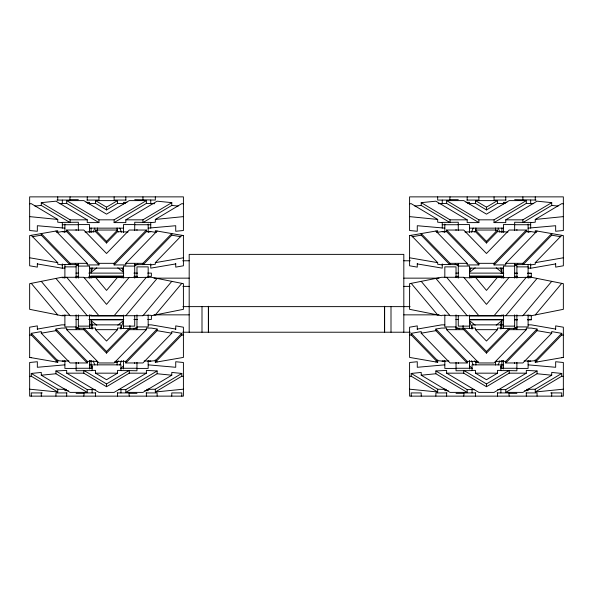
<?xml version="1.0" encoding="UTF-8"?>
<svg xmlns="http://www.w3.org/2000/svg" width="593" height="593" viewBox="0 0 593 593"><rect width="100%" height="100%" fill="white"/><g stroke="black" fill="none" stroke-linecap="round" stroke-linejoin="round"><path stroke-width="0.89" d="M92.567 267.984L91.114 272.335L96.807 267.814M470.946 267.984L469.486 272.335L475.186 267.814M500.433 325.016L501.886 320.665L496.193 325.186M93.138 232.182L94.821 228.075M119.801 364.925L121.491 360.818M471.509 232.182L473.199 228.075M498.179 364.925L499.862 360.818M70.115 196.869L69.759 200.078L56.898 200.078M41.28 281.356L70.115 315.721L142.95 315.721L143.313 315.291L150.741 315.291L151.385 315.721L183.415 309.316L183.415 283.684L151.385 277.279L120.95 277.709L120.95 277.279L92.115 277.279L92.115 277.709L84.176 277.709M83.813 396.131L84.176 392.922L95.799 392.922M450.05 196.869L449.687 200.078L437.678 200.078L437.678 196.869M527.978 315.721L531.313 315.721L563.35 309.316L563.35 283.684L531.313 277.279L500.885 277.709L500.885 277.279L472.05 277.279L472.05 277.709L464.104 277.709M421.215 281.356L450.05 315.721L522.885 315.721L523.241 315.291L530.676 315.291L530.676 315.721M463.748 396.131L464.104 392.922L475.734 392.922M117.547 277.279L106.532 290.4L95.525 277.279M129.252 277.279L106.532 304.357L83.813 277.279L61.687 277.279L29.65 283.684L29.65 309.316L61.687 315.721L65.022 315.721M114.115 315.721L146.375 277.279M125.827 315.721L157.123 278.428M142.95 315.721L171.785 281.356M155.322 314.935L181.806 283.365M497.475 277.279L486.468 290.4L475.453 277.279M509.187 277.279L486.468 304.357L463.748 277.279L441.615 277.279L409.585 283.684L409.585 309.316L441.615 315.721L442.259 315.291L449.687 315.291M494.051 315.721L526.31 277.279M505.762 315.721L537.058 278.428M522.885 315.721L551.72 281.356M535.257 314.935L561.741 283.365M106.532 243.004L106.532 241.403L117.547 230.04L95.525 230.04L95.525 231.641L106.532 243.004L117.547 231.641L117.547 230.04M157.123 231.033L125.827 263.329L125.827 264.93L114.115 264.93L114.115 263.329L146.375 230.04L129.252 230.04L106.532 253.493L83.813 230.04L66.69 230.04L66.69 231.641L98.949 264.93L87.238 264.93L87.238 263.329L55.942 231.033M114.115 264.93L146.375 231.641L146.375 230.04M142.95 264.715L142.95 263.329L171.785 233.575L171.785 235.176L143.313 264.56L134.722 264.715M55.942 361.967L57.862 359.988M150.741 264.93L155.322 264.248L155.322 262.647L181.806 235.31L183.415 235.591L183.415 265.79L175.728 267.124L175.728 263.44M120.95 328.07L117.547 328.07L117.547 329.671L106.532 341.034L95.525 329.671L95.525 328.07L92.115 328.07M76.104 328.285L83.813 328.285L83.813 329.671L106.532 353.117L106.532 351.516L128.896 328.44L136.968 328.285M106.532 353.117L129.252 329.671L129.252 328.285M181.806 333.34L155.322 360.677L155.322 362.279L181.806 334.941L181.806 333.34L171.785 331.598L171.785 333.199L142.95 362.96L125.827 362.96L157.123 330.664L157.123 329.063L151.385 328.07L146.375 328.07L146.375 329.671L114.115 362.96L98.949 362.96L66.69 329.671L66.69 328.07L61.687 328.07L55.942 329.063L55.942 330.664L87.238 362.96L70.115 362.96L41.28 333.199L41.28 331.598L31.259 333.34L31.259 334.941L57.743 362.279L57.743 360.677L31.259 333.34M125.827 362.96L125.827 361.359L157.123 329.063M486.468 243.004L486.468 241.403L497.475 230.04L475.453 230.04L475.453 231.641L486.468 243.004L497.475 231.641L497.475 230.04M537.058 231.033L505.762 263.329L505.762 264.93L494.051 264.93L494.051 263.329L526.31 230.04L509.187 230.04L486.468 253.493L463.748 230.04L446.625 230.04L446.625 231.641L478.885 264.93L467.173 264.93L467.173 263.329L435.877 231.033M494.051 264.93L526.31 231.641L526.31 230.04M522.885 264.715L522.885 263.329L551.72 233.575L551.72 235.176L523.241 264.56L514.657 264.715M435.877 361.967L437.797 359.988M530.676 264.93L535.257 264.248L535.257 262.647L561.741 235.31M500.885 328.07L497.475 328.07L497.475 329.671L486.468 341.034L475.453 329.671L475.453 328.07L472.05 328.07M456.032 328.285L463.748 328.285L463.748 329.671L486.468 353.117L486.468 351.516L508.824 328.44L516.896 328.285M486.468 353.117L509.187 329.671L509.187 328.285M561.741 333.34L535.257 360.677L535.257 362.279L561.741 334.941L561.741 333.34L551.72 331.598L551.72 333.199L522.885 362.96L505.762 362.96L537.058 330.664L537.058 329.063L531.313 328.07L526.31 328.07L526.31 329.671L494.051 362.96L478.885 362.96L446.625 329.671L446.625 328.07L441.615 328.07L435.877 329.063L435.877 330.664L467.173 362.96L450.05 362.96L421.215 333.199L421.215 331.598L411.194 333.34L411.194 334.941L437.678 362.279L437.678 360.677L411.194 333.34M505.762 362.96L505.762 361.359L537.058 329.063M114.434 362.241L117.103 362.241L118.385 360.967M474.615 232.033L475.897 230.759L475.897 227.986M496.764 360.967L495.481 362.241L495.481 365.014M120.95 368.171L123.514 365.948M500.603 367.06L501.886 365.948M117.814 325.186L123.514 320.665L120.89 328.492L128.896 328.44M106.532 209.944L106.532 207.172L117.547 200.612L117.547 203.384L106.532 209.944L95.525 203.384L87.705 203.599M114.115 219.833L146.375 200.612L146.375 203.384L114.115 222.605L114.115 219.833L98.949 219.833L66.69 200.612L66.69 203.384L98.949 222.605L98.949 219.833M114.115 222.605L125.827 222.605L125.827 219.833L157.123 201.183L171.785 202.65L171.785 205.423L143.313 222.39L134.722 222.234L134.722 230.618M125.827 219.833L142.95 219.833L171.785 202.65M150.741 222.605L155.322 222.212L155.322 219.44L181.806 203.651L183.415 203.814M120.95 370.395L117.547 370.395L117.547 373.167L106.532 379.728L95.525 373.167L95.525 370.395L92.115 370.395M55.942 370.973L87.238 389.616L87.238 392.388L55.942 373.746L55.942 370.973L66.69 370.395L66.69 373.167L83.813 373.167L106.532 386.71L106.532 383.93L128.896 370.61L136.968 370.766L136.968 362.382M106.532 386.71L129.252 373.167L146.375 373.167L146.375 370.395L157.123 370.973L157.123 373.746L125.827 392.388L125.827 389.616L157.123 370.973M146.375 373.167L114.115 392.388L98.949 392.388L66.69 373.167M181.806 373.442L155.322 389.223L155.322 391.995L181.806 376.214L181.806 373.442L171.785 372.434L171.785 375.213L142.95 392.388L125.827 392.388M486.468 209.944L486.468 207.172L497.475 200.612L497.475 203.384L486.468 209.944L475.453 203.384L467.64 203.599M494.051 219.833L526.31 200.612L526.31 203.384L494.051 222.605L494.051 219.833L478.885 219.833L446.625 200.612L446.625 203.384L478.885 222.605L478.885 219.833M494.051 222.605L505.762 222.605L505.762 219.833L537.058 201.183L551.72 202.65L551.72 205.423L523.241 222.39L514.657 222.234L514.657 230.618M505.762 219.833L522.885 219.833L551.72 202.65M530.676 222.605L535.257 222.212L535.257 219.44L561.741 203.651L563.35 203.814M500.885 370.395L497.475 370.395L497.475 373.167L486.468 379.728L475.453 373.167L475.453 370.395L472.05 370.395M435.877 370.973L467.173 389.616L467.173 392.388L435.877 373.746L435.877 370.973L446.625 370.395L446.625 373.167L463.748 373.167L486.468 386.71L486.468 383.93L508.824 370.61L516.896 370.766L516.896 362.382M486.468 386.71L509.187 373.167L526.31 373.167L526.31 370.395L537.058 370.973L537.058 373.746L505.762 392.388L505.762 389.616L537.058 370.973M526.31 373.167L494.051 392.388L478.885 392.388L446.625 373.167M561.741 373.442L535.257 389.223L535.257 391.995L561.741 376.214L561.741 373.442L551.72 372.434L551.72 375.213L522.885 392.388L505.762 392.388M77.683 264.878L76.104 265.664L76.104 278.139M134.722 265.664L137.887 264.085M76.756 328.122L78.343 327.336L78.343 314.861M133.803 328.915L136.968 327.336M514.657 265.664L517.822 264.085M513.731 328.915L516.896 327.336M62.324 228.149L62.324 222.39L78.343 222.234L78.343 230.618M76.104 362.382L76.104 370.766L92.115 370.61L92.115 364.851L120.95 364.851L120.95 370.61L128.896 370.61M442.259 228.149L442.259 222.39L458.278 222.234L458.278 230.618M456.032 362.382L456.032 370.766L472.05 370.61L472.05 364.851L500.885 364.851L500.885 370.61L508.824 370.61M32.17 236.755L41.28 235.176L69.759 264.56L78.343 264.715M56.765 232.493L61.687 231.641L66.69 231.641M155.322 262.647L183.415 257.785M175.728 263.922L150.741 268.14L150.741 263.907M417.272 263.44L417.272 267.124L409.585 265.79L409.585 235.591L411.194 235.31L437.678 262.647L437.678 264.248L442.259 264.93M409.585 235.591L437.678 230.721L437.678 232.323M412.098 236.755L421.215 235.176L449.687 264.56L458.278 264.715M436.7 232.493L441.615 231.641L446.625 231.641M37.337 329.078L61.687 324.86L64.889 324.86M29.65 335.215L31.259 334.941M41.28 333.199L55.942 330.664M535.257 262.647L563.35 257.785M555.663 263.922L531.313 268.14L528.111 268.14M155.485 360.648L148.042 361.359M155.322 362.279L183.415 357.409L183.415 327.21L175.728 325.876L175.728 329.56M417.272 329.078L441.615 324.86L444.824 324.86M409.585 335.215L411.194 334.941M421.215 333.199L435.877 330.664M535.412 360.648L527.978 361.359M561.741 357.69L563.35 357.409L563.35 327.21L555.663 325.876L555.663 329.56M535.257 362.279L563.35 357.409M29.65 203.814L31.259 203.651L57.743 219.44L57.743 222.212L62.324 222.605M69.759 222.39L41.28 205.423L41.28 202.65L55.942 201.183L87.238 219.833L87.238 222.605L98.949 222.605M34.905 206.06L41.28 205.423M59.226 203.629L66.69 203.384M155.322 219.44L183.415 216.623M409.585 203.814L411.194 203.651L437.678 219.44L437.678 222.212L442.259 222.605M449.687 222.39L421.215 205.423L421.215 202.65L435.877 201.183L467.173 219.833L467.173 222.605L478.885 222.605M414.833 206.06L421.215 205.423M438.338 203.71L446.625 203.384M535.257 219.44L563.35 216.623M31.259 373.442L57.743 389.223L57.743 391.995L31.259 376.214L31.259 373.442L41.28 372.434L41.28 375.213L70.115 392.388L87.238 392.388M29.65 376.377L31.259 376.214M41.28 375.213L55.942 373.746M155.322 389.223L146.612 389.401M155.322 391.995L183.415 389.186M411.194 373.442L437.678 389.223L437.678 391.995L411.194 376.214L411.194 373.442L421.215 372.434L421.215 375.213L450.05 392.388L467.173 392.388M409.585 376.377L411.194 376.214M421.215 375.213L435.877 373.746M535.257 389.223L526.547 389.401M535.257 391.995L563.35 389.186M70.115 199.648L78.343 199.648M134.722 199.648L155.322 200.078L155.322 196.869M450.05 199.648L458.278 199.648M514.657 199.648L536.102 200.078M86.963 200.078L98.949 200.078L98.949 196.869M126.101 200.078L114.115 200.078L114.115 196.869M466.899 200.078L478.885 200.078L478.885 196.869M506.037 200.078L494.051 200.078L494.051 196.869M66.69 200.612L83.813 200.612L106.532 214.147L129.252 200.612L146.375 200.612M95.525 203.384L95.525 200.612L117.547 200.612M446.625 200.612L463.748 200.612L486.468 214.147L509.187 200.612L526.31 200.612M475.453 203.384L475.453 200.612L497.475 200.612M86.104 202.361L89.558 202.361L89.558 204.014M126.961 202.361L123.514 202.361L123.514 204.014M466.039 202.361L469.486 202.361L469.486 204.014M506.896 202.361L503.442 202.361L503.442 204.014M117.547 203.384L125.36 203.599M146.375 203.384L154.662 203.71M497.475 203.384L505.295 203.599M526.31 203.384L533.774 203.629M41.28 202.65L70.115 219.833L87.238 219.833M421.215 202.65L450.05 219.833L467.173 219.833M143.313 222.39L150.741 222.39L150.741 228.149M523.241 222.39L530.676 222.39L530.676 228.149M78.343 224.584L89.558 224.584L89.558 232.263M134.722 224.584L123.514 224.584L123.514 232.538M458.278 224.584L469.486 224.584L469.486 232.538M514.657 224.584L503.442 224.584L503.442 232.263M62.324 224.732L78.343 224.732M134.722 224.732L150.741 224.732M442.259 224.732L458.278 224.732M514.657 224.732L530.676 224.732M64.889 228.149L37.337 225.718L37.337 231.27L29.65 230.499L29.65 196.869L183.415 196.869L183.415 230.499L175.728 231.27L175.728 225.718L148.176 228.149M89.558 228.149L123.514 228.149M444.824 228.149L417.272 225.718L417.272 231.27L409.585 230.499L409.585 196.869L563.35 196.869L563.35 230.499L555.663 231.27L555.663 225.718L528.111 228.149M469.486 228.149L503.442 228.149M89.039 231.641L91.745 231.641M95.525 231.641L85.058 232.011M117.547 231.641L128.014 232.011M146.375 231.641L151.385 231.641L156.3 232.493M475.453 231.641L464.986 232.011M497.475 231.641L507.942 232.011M501.255 231.641L503.961 231.641M526.31 231.641L531.313 231.641L536.235 232.493M64.8 232.011L62.324 231.641M148.265 232.011L150.741 231.641M444.735 232.011L442.259 231.641M528.2 232.011L530.676 231.641M182.703 260.779L189.182 260.779M403.818 260.779L410.297 260.779M41.28 235.176L41.28 233.575L70.115 263.329L87.238 263.329M66.69 230.04L98.949 263.329L114.115 263.329M125.827 263.329L142.95 263.329M421.215 235.176L421.215 233.575L450.05 263.329L467.173 263.329M446.625 230.04L478.885 263.329L494.051 263.329M505.762 263.329L522.885 263.329M62.324 264.56L69.759 264.56M143.313 264.56L150.741 264.56M442.259 264.56L449.687 264.56M523.241 264.56L530.676 264.56M62.324 264.93L57.743 264.248L57.743 262.647L31.259 235.31M78.343 266.079L89.558 266.079L89.558 278.11M134.722 266.079L123.514 266.079L123.514 277.954M458.278 266.079L469.486 266.079L469.486 277.954M514.657 266.079L503.442 266.079L503.442 278.11M64.889 266.872L76.104 266.872M516.896 266.872L528.111 266.872M64.889 268.14L61.687 268.14L37.337 263.922M89.558 268.14L123.514 268.14M469.486 268.14L503.442 268.14M75.934 273.114L78.691 273.114M88.809 273.114L123.781 273.114M133.899 273.114L137.583 273.114M147.701 273.114L151.385 273.114L151.385 276.316L147.701 276.316M455.861 273.114L458.626 273.114M469.486 273.121L503.709 273.114M514.754 273.114L517.511 273.114M527.637 273.114L531.313 273.114L531.313 276.761M500.952 273.558L503.709 273.558M514.754 273.558L517.511 273.558M527.637 273.558L531.313 273.558M123.514 276.16L91.114 276.16L91.114 277.954M469.486 276.16L501.886 276.16L501.886 277.954M75.934 276.316L78.691 276.316M88.809 276.316L123.781 276.316M133.899 276.316L137.583 276.316M455.861 276.316L458.626 276.316M469.663 276.316L503.709 276.316M514.754 276.316L517.511 276.316M527.637 276.316L531.313 276.316M91.114 277.124L123.514 277.124M469.486 277.124L501.886 277.124M89.039 277.279L91.745 277.279M501.255 277.279L503.961 277.279M64.8 277.709L62.324 277.709L62.324 277.279M528.2 277.709L530.676 277.709L530.676 277.279M153.995 278.147L189.182 278.147M403.818 278.147L439.005 278.147M182.903 286.375L189.182 286.375M403.818 286.375L410.097 286.375M182.903 306.625L410.097 306.625M153.995 314.853L189.182 314.853M403.818 314.853L439.005 314.853M69.759 315.291L62.324 315.291L62.324 315.721M89.469 315.291L91.233 315.291M501.767 315.291L503.531 315.291M123.514 315.876L91.114 315.876L91.114 315.046M469.486 315.876L501.886 315.876L501.886 315.046M75.934 319.442L78.691 319.442M88.809 319.442L123.781 319.442M133.899 319.442L137.583 319.442M147.701 319.442L151.385 319.442L151.385 316.239M455.861 319.442L458.626 319.442M469.663 319.442L503.709 319.442M514.754 319.442L517.511 319.442M527.637 319.442L531.313 319.442M123.514 319.879L91.114 319.879L91.114 328.633M469.486 319.879L503.709 319.886M514.754 319.886L517.511 319.886M527.637 319.886L531.313 319.886L531.313 316.239M89.558 324.86L91.389 324.86M148.176 324.86L151.385 324.86L175.728 329.078M501.611 324.86L503.442 324.86M528.111 324.86L531.313 324.86L555.663 329.078M78.343 326.128L89.558 326.128M123.514 326.128L134.722 326.128L134.722 315.402M469.486 326.128L458.278 326.128L458.278 315.402M503.442 326.128L514.657 326.128M76.104 326.921L64.889 326.921L64.889 314.89M136.968 326.921L148.176 326.921L148.176 314.89M456.032 326.921L444.824 326.921L444.824 314.89M516.896 326.921L528.111 326.921L528.111 314.89M83.813 328.285L92.115 328.44M463.748 328.285L472.05 328.44L469.486 320.665L475.186 325.186M500.885 328.44L508.824 328.44M66.69 329.671L83.813 329.671M95.525 329.671L117.547 329.671M129.252 329.671L146.375 329.671M446.625 329.671L463.748 329.671M475.453 329.671L497.475 329.671M509.187 329.671L526.31 329.671M182.703 332.221L410.297 332.221M68.929 360.989L62.324 360.989L62.324 361.359M89.469 360.989L91.233 360.989M144.136 360.989L150.741 360.989L150.741 361.359M448.864 360.989L442.259 360.989L442.259 361.359M501.767 360.989L503.531 360.989M524.071 360.989L530.676 360.989L530.676 361.359M65.022 361.359L57.588 360.648M55.942 329.063L87.238 361.359L97.148 361.359M115.02 361.359L125.827 361.359M444.958 361.359L437.515 360.648M435.877 329.063L467.173 361.359L477.98 361.359M495.852 361.359L505.762 361.359M474.615 360.967L475.897 362.241L478.566 362.241M64.889 364.851L37.337 367.282L37.337 361.73L29.65 362.501L29.65 396.131L183.415 396.131L183.415 362.501L175.728 361.73L175.728 367.282L148.176 364.851M89.558 364.851L91.389 364.851M444.824 364.851L417.272 367.282L417.272 361.73L409.585 362.501L409.585 396.131L563.35 396.131L563.35 362.501L555.663 361.73L555.663 367.282L528.111 364.851M501.611 364.851L503.442 364.851M76.104 368.268L92.115 368.268M120.95 368.268L136.968 368.268M456.032 368.268L472.05 368.268M500.885 368.268L516.896 368.268M76.104 368.416L64.889 368.416L64.889 360.737M136.968 368.416L148.176 368.416L148.176 360.737M456.032 368.416L444.824 368.416L444.824 360.737M516.896 368.416L528.111 368.416L528.111 360.737M95.525 373.167L117.547 373.167M475.453 373.167L497.475 373.167M66.453 389.401L57.743 389.223M446.388 389.401L437.678 389.223M87.238 389.616L95.347 389.616M118.622 389.616L125.827 389.616M467.173 389.616L474.378 389.616M497.653 389.616L505.762 389.616M68.336 390.639L64.889 390.639L64.889 388.986M144.729 390.639L148.176 390.639L148.176 388.986M448.271 390.639L444.824 390.639L444.824 388.986M524.664 390.639L528.111 390.639L528.111 388.986M42.222 392.922L31.259 392.922L31.259 396.131M66.987 392.922L55.942 392.922L55.942 396.131M117.266 392.922L128.896 392.922L129.252 396.131M146.078 392.922L157.123 392.922L157.123 396.131M446.922 392.922L435.877 392.922L435.877 396.131M497.201 392.922L508.824 392.922L509.187 396.131M526.013 392.922L537.058 392.922L537.058 396.131M550.778 392.922L561.741 392.922L561.741 396.131M76.104 393.352L83.813 393.352M129.252 393.352L136.968 393.352M456.032 393.352L463.748 393.352M509.187 393.352L516.896 393.352M551.72 205.423L558.095 206.06M409.585 216.623L437.678 219.44M171.785 205.423L178.167 206.06M29.65 216.623L57.743 219.44M537.058 373.746L551.72 375.213M561.741 376.214L563.35 376.377M409.585 389.186L437.678 391.995M157.123 373.746L171.785 375.213M181.806 376.214L183.415 376.377M29.65 389.186L57.743 391.995M551.72 235.176L560.83 236.755M409.585 257.785L437.678 262.647M417.272 263.922L442.259 268.14L442.259 263.907M183.415 235.591L155.322 230.721L155.322 232.323M171.785 235.176L180.902 236.755M537.058 330.664L551.72 333.199M561.741 334.941L563.35 335.215M29.65 257.785L57.743 262.647M437.678 362.279L409.585 357.409L409.585 327.21L417.272 325.876L417.272 329.56M157.123 330.664L171.785 333.199M181.806 334.941L183.415 335.215M37.337 329.56L37.337 325.876L29.65 327.21L29.65 357.409L31.259 357.69M29.65 357.409L57.743 362.279M515.317 264.878L516.896 265.664L516.896 278.139M455.113 264.085L458.278 265.664M516.244 328.122L514.657 327.336L514.657 314.861M456.032 327.336L459.197 328.915M75.178 264.085L78.343 265.664M76.104 327.336L79.269 328.915M475.453 200.612L486.468 207.172M464.104 370.61L486.468 383.93M95.525 200.612L106.532 207.172M84.176 370.61L106.532 383.93M496.193 267.814L501.886 272.335L500.433 267.984M117.814 267.814L123.514 272.335L122.054 267.984M96.807 325.186L91.114 320.665L92.567 325.016M469.486 365.948L472.05 368.171M91.114 365.948L92.397 367.06M118.385 232.033L117.103 230.759L117.103 227.986M96.236 360.967L97.519 362.241L97.519 365.014M475.453 230.04L486.468 241.403M535.138 359.988L537.058 361.967M464.104 328.44L486.468 351.516M95.525 230.04L106.532 241.403M155.203 359.988L157.123 361.967M84.176 328.44L106.532 351.516M446.625 277.279L478.885 315.721M435.877 278.428L467.173 315.721M411.194 283.365L437.678 314.935M66.69 277.279L98.949 315.721M55.942 278.428L87.238 315.721M31.259 283.365L57.743 314.935M498.179 228.075L499.862 232.182M471.509 360.818L473.199 364.925M119.801 228.075L121.491 232.182M93.138 360.818L94.821 364.925M555.663 263.44L555.663 267.124L563.35 265.79L563.35 235.591L535.257 230.721L535.257 232.323M551.72 392.922L551.72 396.131M535.257 196.869L535.257 200.078M530.676 200.078L530.676 203.74M530.676 263.907L530.676 268.14M528.111 224.043L528.111 232.263M528.111 264.404L528.111 278.11M526.31 392.922L526.31 396.131M522.885 196.869L522.885 199.648M522.885 219.833L522.885 222.234M516.896 229.565L516.896 230.292M516.896 314.861L516.896 329.093M514.657 263.907L514.657 278.139M514.657 362.708L514.657 363.435M509.187 370.766L509.187 373.167M505.762 196.869L505.762 200.078M503.442 314.89L503.442 328.596M503.442 360.737L503.442 368.957M501.886 227.964L501.886 232.538M501.886 267.91L501.886 273.121M501.886 319.879L501.886 328.633M501.886 360.462L501.886 368.438M500.885 329.093L500.885 324.86L472.05 324.86L472.05 329.093M500.885 389.26L500.885 392.922M497.475 392.922L497.475 396.131M495.481 227.986L495.481 230.759M478.885 263.329L478.885 264.93M475.897 362.241L475.897 365.014M475.453 392.922L475.453 396.131M472.05 389.26L472.05 392.922M469.486 315.046L469.486 328.633M469.486 360.462L469.486 368.957M467.173 196.869L467.173 200.078M467.173 361.359L467.173 362.96M463.748 370.766L463.748 373.167M463.081 325.631L463.081 328.863M458.278 263.907L458.278 278.139M458.278 362.708L458.278 363.435M456.032 229.565L456.032 230.292M456.032 277.598L456.032 266.872L444.824 266.872L444.824 277.613M456.032 314.861L456.032 329.093M450.05 219.833L450.05 222.234M450.05 263.329L450.05 264.715M446.625 392.922L446.625 396.131M444.824 224.043L444.824 232.263M442.259 200.078L442.259 203.74M421.215 396.131L421.215 392.922L411.194 392.922L411.194 396.131M403.818 332.221L403.818 254.375L189.182 254.375L189.182 332.221M391.002 306.574L391.002 332.221M201.998 306.574L201.998 332.221M181.806 396.131L181.806 392.922L171.762 392.922L171.785 396.131M150.741 200.078L150.741 203.74M148.176 224.043L148.176 232.263M148.176 277.613L148.176 266.872L136.968 266.872L136.968 277.598M146.375 392.922L146.375 396.131M142.95 196.869L142.95 199.648M142.95 219.833L142.95 222.234M136.968 229.565L136.968 230.292M136.968 314.861L136.968 329.093M134.722 263.907L134.722 278.139M134.722 362.708L134.722 363.435M129.919 325.631L129.919 328.863M129.252 370.766L129.252 373.167M125.827 196.869L125.827 200.078M123.514 315.046L123.514 328.633M123.514 360.462L123.514 368.957M120.95 329.093L120.95 324.86L92.115 324.86L92.115 329.093M120.95 389.26L120.95 392.922M117.547 392.922L117.547 396.131M117.103 362.241L117.103 365.014M98.949 263.329L98.949 264.93M97.519 227.986L97.519 230.759M95.525 392.922L95.525 396.131M92.115 389.26L92.115 392.922M91.114 227.964L91.114 232.538M91.114 267.91L91.114 273.121M91.114 360.462L91.114 368.438M89.558 314.89L89.558 328.596M89.558 360.737L89.558 368.957M87.238 196.869L87.238 200.078M87.238 361.359L87.238 362.96M83.813 370.766L83.813 373.167M78.343 263.907L78.343 278.139M78.343 362.708L78.343 363.435M76.104 229.565L76.104 230.292M76.104 314.861L76.104 329.093M70.115 219.833L70.115 222.234M70.115 263.329L70.115 264.715M66.69 392.922L66.69 396.131M64.889 224.043L64.889 232.263M64.889 264.404L64.889 278.11M62.324 200.078L62.324 203.74M62.324 263.907L62.324 268.14M57.743 196.869L57.743 200.078M57.743 232.323L57.743 230.721L29.65 235.591L29.65 265.79L37.337 267.124L37.337 263.44M41.28 392.922L41.28 396.131M208.402 306.322L208.402 332.221L208.402 306.322M384.598 306.322L384.598 332.221L384.598 306.322"/></g></svg>
